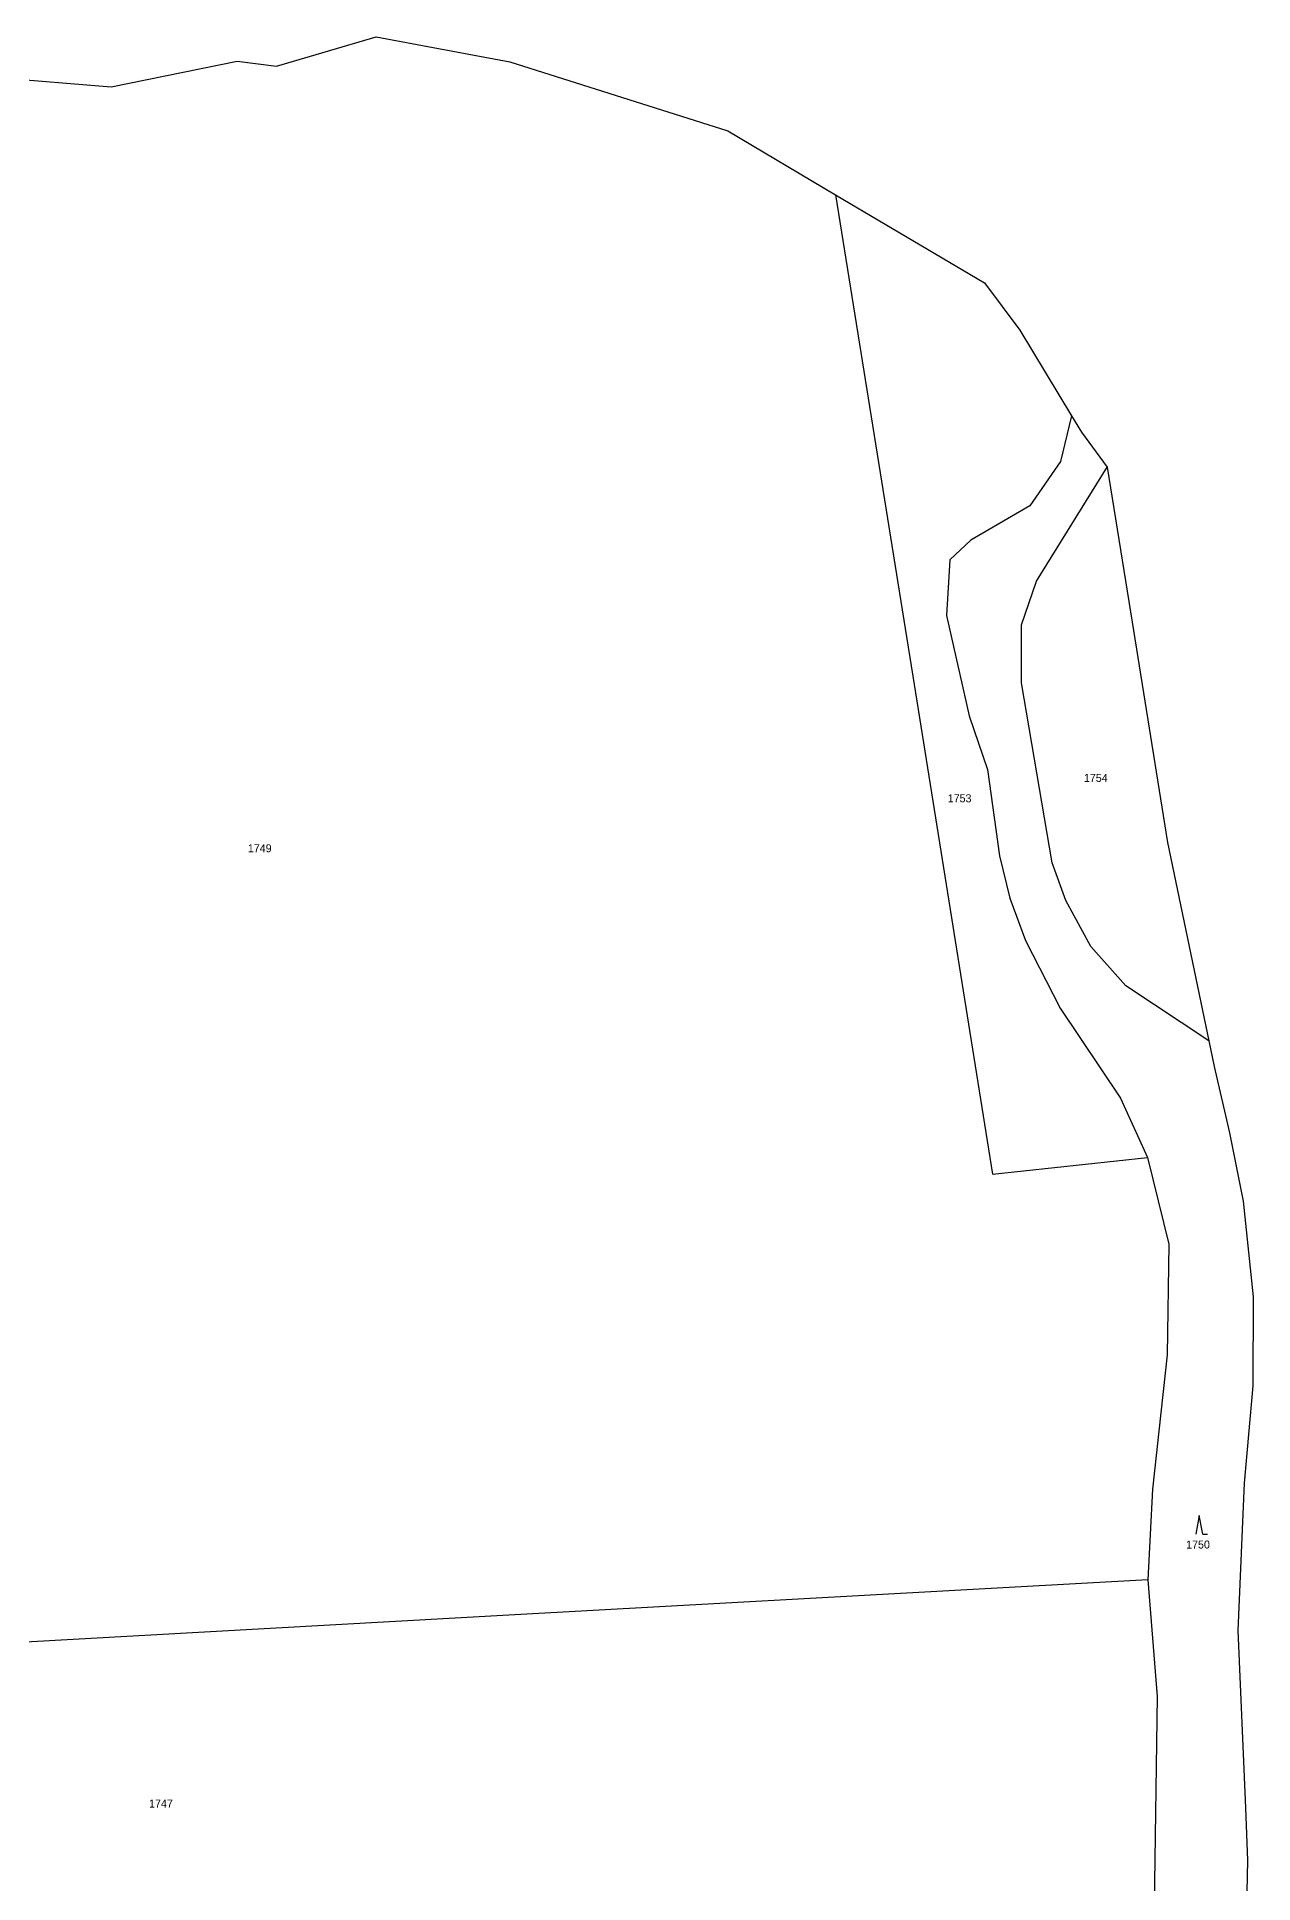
# Model space of a CAD drawing. Extents: x -820725 to -814908, y -1038210 to -1035296.
# Drawn here: x -816247.1 to -815988.7, y -1036506.7 to -1036114.6 of the extents above; entities that cross this region are included whole.
import ezdxf
from ezdxf.enums import TextEntityAlignment as Align

# ---------------------------------------------------------------- set-up
doc = ezdxf.new("R2010")
doc.units = 0
doc.header["$MEASUREMENT"] = 0
doc.linetypes.add('0_205_2', pattern=[0])
for name, color, linetype in [('18', 1, 'CONTINUOUS'), ('20502', 1, 'CONTINUOUS'), ('21900', 1, 'CONTINUOUS'), ('308', 1, 'CONTINUOUS')]:
    doc.layers.add(name, color=color, linetype=linetype)

# ---------------------------------------------------------------- blocks, each defined once
blk = doc.blocks.new('3_08$5')
at = {"layer": '308', "color": 255, "linetype": 'Continuous'}
for p, q in [((0, 4), (-0.75, 0)), ((0.75, 0), (0, 4)), ((0.75, 0), (1.75, 0))]:
    blk.add_line(p, q, dxfattribs=at)

msp = doc.modelspace()

# ---------------------------------------------------------------- linework, layer by layer
at = {"layer": '20502', "color": 3, "linetype": '0_205_2'}
for p, q in [((-816196.15, -1036120.83), (-816174.99, -1036114.6)), ((-816174.99, -1036114.6), (-816146.59, -1036119.89)), ((-816270.58, -1036121.99), (-816231.29, -1036125.19)), ((-816231.29, -1036125.19), (-816204.48, -1036119.76)), ((-816204.48, -1036119.76), (-816196.15, -1036120.83)), ((-816146.59, -1036119.89), (-816100.26, -1036134.55)), ((-816100.26, -1036134.55), (-816077.37, -1036148.11)), ((-816077.37, -1036148.11), (-816045.75, -1036166.83)), ((-816045.75, -1036166.83), (-816038.25, -1036176.89)), ((-816038.25, -1036176.89), (-816027.23, -1036195.06)), ((-816027.23, -1036195.06), (-816025.11, -1036198.55)), ((-816025.11, -1036198.55), (-816019.68, -1036205.96)), ((-816019.68, -1036205.96), (-816014.4, -1036238.88)), ((-816014.4, -1036238.88), (-816006.89, -1036285.71)), ((-816006.89, -1036285.71), (-815998.07, -1036327.81)), ((-815998.07, -1036327.81), (-815996.92, -1036333.3)), ((-815996.92, -1036333.3), (-815993.66, -1036347.36)), ((-815993.66, -1036347.36), (-815990.82, -1036361.89)), ((-815990.82, -1036361.89), (-815988.68, -1036382.23)), ((-815988.68, -1036382.23), (-815988.76, -1036401.15)), ((-815988.76, -1036401.15), (-815990.59, -1036421.78)), ((-815990.59, -1036421.78), (-815991.93, -1036453.11)), ((-815991.93, -1036453.11), (-815990.27, -1036490.76)), ((-815990.27, -1036490.76), (-815989.87, -1036501.93)), ((-815989.87, -1036501.93), (-815990.28, -1036523.5))]:
    msp.add_line(p, q, dxfattribs=at)
at = {"layer": '21900', "color": 3, "linetype": 'Continuous'}
for points in [[(-816077.37, -1036148.11), (-816060.69, -1036252.13), (-816044.01, -1036356.14), (-816011.1, -1036352.63)], [(-816027.23, -1036195.06), (-816029.59, -1036204.79), (-816036.1, -1036214.19), (-816048.62, -1036221.47), (-816053.11, -1036225.64), (-816053.83, -1036237.46), (-816049.01, -1036258.81), (-816045.12, -1036270.17), (-816042.58, -1036288.52), (-816040.36, -1036297.55), (-816037.02, -1036306.51), (-816029.63, -1036320.91), (-816016.85, -1036340.05), (-816011.1, -1036352.63)], [(-815998.07, -1036327.81), (-816015.7, -1036316.14), (-816023.13, -1036307.77), (-816028.47, -1036298.05), (-816031.37, -1036290.01), (-816037.85, -1036251.82), (-816037.88, -1036239.47), (-816034.66, -1036230.21), (-816019.68, -1036205.96)], [(-816011.1, -1036352.63), (-816006.6, -1036371.03), (-816006.91, -1036394.56), (-816010.07, -1036423.06), (-816011.01, -1036442.32)], [(-816011.01, -1036442.32), (-816144.22, -1036449.71), (-816277.43, -1036457.1), (-816410.64, -1036464.49)], [(-816011.01, -1036442.32), (-816009.08, -1036467.14), (-816009.71, -1036511.54)]]:
    msp.add_lwpolyline(points, dxfattribs=at)

# ---------------------------------------------------------------- block references
at = {"layer": '308', "color": 0, "linetype": 'ByBlock'}
msp.add_blockref('3_08$5', (-816000.1, -1036432.64), dxfattribs=at)

# ---------------------------------------------------------------- texts
at = {"layer": '18', "color": 255, "linetype": 'Continuous'}
for s, p in [('1754', (-816022.1, -1036272)), ('1753', (-816051.03, -1036276.32)), ('1749', (-816199.72, -1036286.94)), ('1750', (-816000.38, -1036434.83)), ('1747', (-816220.7, -1036489.84))]:
    msp.add_text(s, height=1.7, dxfattribs=at).set_placement(p, align=Align.MIDDLE_CENTER)

doc.saveas('drawing.dxf')
